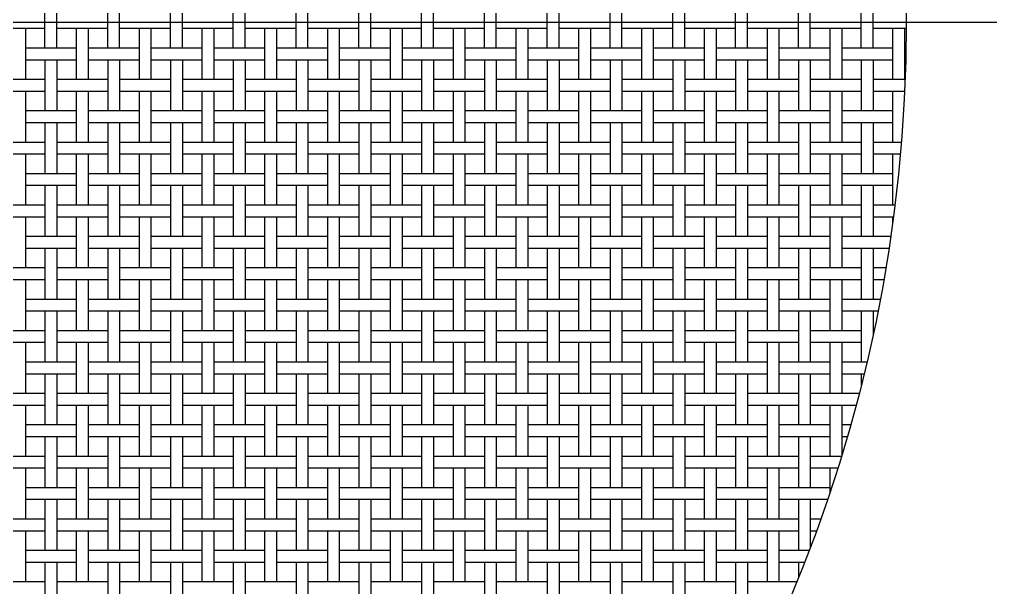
# Model space of a CAD drawing. Extents: x 0.5 to 85.8, y 0 to 73.
# Drawn here: x 39.96 to 49.78, y 40.31 to 46.06 of the extents above; entities that cross this region are included whole.
import ezdxf

# ---------------------------------------------------------------- set-up
doc = ezdxf.new("R2010")
doc.units = 0
doc.linetypes.add('CENTER', pattern=[50.8, 31.75, -6.35, 6.35, -6.35])
doc.layers.get('0').update_dxf_attribs({"linetype": 'CONTINUOUS'})
doc.layers.add('CENTER', color=1, linetype='CENTER')

msp = doc.modelspace()

# ---------------------------------------------------------------- linework, layer by layer
at = {"color": 7, "linetype": 'CONTINUOUS'}
for p, q in [((40.2147, 45.7678), (40.2147, 46.2828)), ((40.3347, 45.7678), (40.3347, 46.2828)), ((40.8497, 45.7678), (40.8497, 46.2828)), ((40.9697, 45.7678), (40.9697, 46.2828)), ((41.4847, 45.7678), (41.4847, 46.2828)), ((41.6047, 45.7678), (41.6047, 46.2828)), ((42.1197, 45.7678), (42.1197, 46.2828)), ((42.2397, 45.7678), (42.2397, 46.2828)), ((42.7547, 45.7678), (42.7547, 46.2828)), ((42.8747, 45.7678), (42.8747, 46.2828)), ((43.3897, 45.7678), (43.3897, 46.2828)), ((43.5097, 45.7678), (43.5097, 46.2828)), ((44.0247, 45.7678), (44.0247, 46.2828)), ((44.1447, 45.7678), (44.1447, 46.2828)), ((44.6597, 45.7678), (44.6597, 46.2828)), ((44.7797, 45.7678), (44.7797, 46.2828)), ((45.2947, 45.7678), (45.2947, 46.2828)), ((45.4147, 45.7678), (45.4147, 46.2828)), ((45.9297, 45.7678), (45.9297, 46.2828)), ((46.0497, 45.7678), (46.0497, 46.2828)), ((46.5647, 45.7678), (46.5647, 46.2828)), ((46.6847, 45.7678), (46.6847, 46.2828)), ((47.1997, 45.7678), (47.1997, 46.2828)), ((47.3197, 45.7678), (47.3197, 46.2828)), ((47.8347, 45.7678), (47.8347, 46.2828)), ((47.9547, 45.7678), (47.9547, 46.2828)), ((48.4697, 45.7678), (48.4697, 46.2828)), ((48.5897, 45.7678), (48.5897, 46.2828)), ((39.6997, 45.9653), (40.2147, 45.9653)), ((40.0172, 45.9653), (40.0172, 45.4503)), ((40.3347, 45.9653), (40.8497, 45.9653)), ((40.5322, 45.9653), (40.5322, 45.4503)), ((40.6522, 45.9653), (40.6522, 45.4503)), ((40.9697, 45.9653), (41.4847, 45.9653)), ((41.1672, 45.9653), (41.1672, 45.4503)), ((41.2872, 45.9653), (41.2872, 45.4503)), ((41.6047, 45.9653), (42.1197, 45.9653)), ((41.8022, 45.9653), (41.8022, 45.4503)), ((41.9222, 45.9653), (41.9222, 45.4503)), ((42.2397, 45.9653), (42.7547, 45.9653)), ((42.4372, 45.9653), (42.4372, 45.4503)), ((42.5572, 45.9653), (42.5572, 45.4503)), ((42.8747, 45.9653), (43.3897, 45.9653)), ((43.0722, 45.9653), (43.0722, 45.4503)), ((43.1922, 45.9653), (43.1922, 45.4503)), ((43.5097, 45.9653), (44.0247, 45.9653)), ((43.7072, 45.9653), (43.7072, 45.4503)), ((43.8272, 45.9653), (43.8272, 45.4503)), ((44.1447, 45.9653), (44.6597, 45.9653)), ((44.3422, 45.9653), (44.3422, 45.4503)), ((44.4622, 45.9653), (44.4622, 45.4503)), ((44.7797, 45.9653), (45.2947, 45.9653)), ((44.9772, 45.9653), (44.9772, 45.4503)), ((45.0972, 45.9653), (45.0972, 45.4503)), ((45.4147, 45.9653), (45.9297, 45.9653)), ((45.6122, 45.9653), (45.6122, 45.4503)), ((45.7322, 45.9653), (45.7322, 45.4503)), ((46.0497, 45.9653), (46.5647, 45.9653)), ((46.2472, 45.9653), (46.2472, 45.4503)), ((46.3672, 45.9653), (46.3672, 45.4503)), ((46.6847, 45.9653), (47.1997, 45.9653)), ((46.8822, 45.9653), (46.8822, 45.4503)), ((47.0022, 45.9653), (47.0022, 45.4503)), ((47.3197, 45.9653), (47.8347, 45.9653)), ((47.5172, 45.9653), (47.5172, 45.4503)), ((47.6372, 45.9653), (47.6372, 45.4503)), ((47.9547, 45.9653), (48.4697, 45.9653)), ((48.1522, 45.9653), (48.1522, 45.4503)), ((48.2722, 45.9653), (48.2722, 45.4503)), ((48.5897, 45.9653), (48.9246, 45.9653)), ((48.7872, 45.9653), (48.7872, 45.4503)), ((48.9072, 45.9653), (48.9072, 45.4503)), ((40.0172, 45.7678), (40.5322, 45.7678)), ((40.6522, 45.7678), (41.1672, 45.7678)), ((41.2872, 45.7678), (41.8022, 45.7678)), ((41.9222, 45.7678), (42.4372, 45.7678)), ((42.5572, 45.7678), (43.0722, 45.7678)), ((43.1922, 45.7678), (43.7072, 45.7678)), ((43.8272, 45.7678), (44.3422, 45.7678)), ((44.4622, 45.7678), (44.9772, 45.7678)), ((45.0972, 45.7678), (45.6122, 45.7678)), ((45.7322, 45.7678), (46.2472, 45.7678)), ((46.3672, 45.7678), (46.8822, 45.7678)), ((47.0022, 45.7678), (47.5172, 45.7678)), ((47.6372, 45.7678), (48.1522, 45.7678)), ((48.2722, 45.7678), (48.7872, 45.7678)), ((48.9072, 45.7678), (48.9225, 45.7678)), ((40.0172, 45.6478), (40.5322, 45.6478)), ((40.2147, 45.6478), (40.2147, 45.1328)), ((40.3347, 45.6478), (40.3347, 45.1328)), ((40.6522, 45.6478), (41.1672, 45.6478)), ((40.8497, 45.6478), (40.8497, 45.1328)), ((40.9697, 45.6478), (40.9697, 45.1328)), ((41.2872, 45.6478), (41.8022, 45.6478)), ((41.4847, 45.6478), (41.4847, 45.1328)), ((41.6047, 45.6478), (41.6047, 45.1328)), ((41.9222, 45.6478), (42.4372, 45.6478)), ((42.1197, 45.6478), (42.1197, 45.1328)), ((42.2397, 45.6478), (42.2397, 45.1328)), ((42.5572, 45.6478), (43.0722, 45.6478)), ((42.7547, 45.6478), (42.7547, 45.1328)), ((42.8747, 45.6478), (42.8747, 45.1328)), ((43.1922, 45.6478), (43.7072, 45.6478)), ((43.3897, 45.6478), (43.3897, 45.1328)), ((43.5097, 45.6478), (43.5097, 45.1328)), ((43.8272, 45.6478), (44.3422, 45.6478)), ((44.0247, 45.6478), (44.0247, 45.1328)), ((44.1447, 45.6478), (44.1447, 45.1328)), ((44.4622, 45.6478), (44.9772, 45.6478)), ((44.6597, 45.6478), (44.6597, 45.1328)), ((44.7797, 45.6478), (44.7797, 45.1328)), ((45.0972, 45.6478), (45.6122, 45.6478)), ((45.2947, 45.6478), (45.2947, 45.1328)), ((45.4147, 45.6478), (45.4147, 45.1328)), ((45.7322, 45.6478), (46.2472, 45.6478)), ((45.9297, 45.6478), (45.9297, 45.1328)), ((46.0497, 45.6478), (46.0497, 45.1328)), ((46.3672, 45.6478), (46.8822, 45.6478)), ((46.5647, 45.6478), (46.5647, 45.1328)), ((46.6847, 45.6478), (46.6847, 45.1328)), ((47.0022, 45.6478), (47.5172, 45.6478)), ((47.1997, 45.6478), (47.1997, 45.1328)), ((47.3197, 45.6478), (47.3197, 45.1328)), ((47.6372, 45.6478), (48.1522, 45.6478)), ((47.8347, 45.6478), (47.8347, 45.1328)), ((47.9547, 45.6478), (47.9547, 45.1328)), ((48.2722, 45.6478), (48.7872, 45.6478)), ((48.4697, 45.6478), (48.4697, 45.1328)), ((48.5897, 45.6478), (48.5897, 45.1328)), ((48.9072, 45.6478), (48.92, 45.6478)), ((39.6997, 45.4503), (40.2147, 45.4503)), ((40.3347, 45.4503), (40.8497, 45.4503)), ((40.9697, 45.4503), (41.4847, 45.4503)), ((41.6047, 45.4503), (42.1197, 45.4503)), ((42.2397, 45.4503), (42.7547, 45.4503)), ((42.8747, 45.4503), (43.3897, 45.4503)), ((43.5097, 45.4503), (44.0247, 45.4503)), ((44.1447, 45.4503), (44.6597, 45.4503)), ((44.7797, 45.4503), (45.2947, 45.4503)), ((45.4147, 45.4503), (45.9297, 45.4503)), ((46.0497, 45.4503), (46.5647, 45.4503)), ((46.6847, 45.4503), (47.1997, 45.4503)), ((47.3197, 45.4503), (47.8347, 45.4503)), ((47.9547, 45.4503), (48.4697, 45.4503)), ((48.5897, 45.4503), (48.9137, 45.4503)), ((39.6997, 45.3303), (40.2147, 45.3303)), ((40.0172, 45.3303), (40.0172, 44.8153)), ((40.3347, 45.3303), (40.8497, 45.3303)), ((40.5322, 45.3303), (40.5322, 44.8153)), ((40.6522, 45.3303), (40.6522, 44.8153)), ((40.9697, 45.3303), (41.4847, 45.3303)), ((41.1672, 45.3303), (41.1672, 44.8153)), ((41.2872, 45.3303), (41.2872, 44.8153)), ((41.6047, 45.3303), (42.1197, 45.3303)), ((41.8022, 45.3303), (41.8022, 44.8153)), ((41.9222, 45.3303), (41.9222, 44.8153)), ((42.2397, 45.3303), (42.7547, 45.3303)), ((42.4372, 45.3303), (42.4372, 44.8153)), ((42.5572, 45.3303), (42.5572, 44.8153)), ((42.8747, 45.3303), (43.3897, 45.3303)), ((43.0722, 45.3303), (43.0722, 44.8153)), ((43.1922, 45.3303), (43.1922, 44.8153)), ((43.5097, 45.3303), (44.0247, 45.3303)), ((43.7072, 45.3303), (43.7072, 44.8153)), ((43.8272, 45.3303), (43.8272, 44.8153)), ((44.1447, 45.3303), (44.6597, 45.3303)), ((44.3422, 45.3303), (44.3422, 44.8153)), ((44.4622, 45.3303), (44.4622, 44.8153)), ((44.7797, 45.3303), (45.2947, 45.3303)), ((44.9772, 45.3303), (44.9772, 44.8153)), ((45.0972, 45.3303), (45.0972, 44.8153)), ((45.4147, 45.3303), (45.9297, 45.3303)), ((45.6122, 45.3303), (45.6122, 44.8153)), ((45.7322, 45.3303), (45.7322, 44.8153)), ((46.0497, 45.3303), (46.5647, 45.3303)), ((46.2472, 45.3303), (46.2472, 44.8153)), ((46.3672, 45.3303), (46.3672, 44.8153)), ((46.6847, 45.3303), (47.1997, 45.3303)), ((46.8822, 45.3303), (46.8822, 44.8153)), ((47.0022, 45.3303), (47.0022, 44.8153)), ((47.3197, 45.3303), (47.8347, 45.3303)), ((47.5172, 45.3303), (47.5172, 44.8153)), ((47.6372, 45.3303), (47.6372, 44.8153)), ((47.9547, 45.3303), (48.4697, 45.3303)), ((48.1522, 45.3303), (48.1522, 44.8153)), ((48.2722, 45.3303), (48.2722, 44.8153)), ((48.5897, 45.3303), (48.9086, 45.3303)), ((48.7872, 45.3303), (48.7872, 44.8153)), ((48.9072, 45.3303), (48.9072, 45.301)), ((40.0172, 45.1328), (40.5322, 45.1328)), ((40.6522, 45.1328), (41.1672, 45.1328)), ((41.2872, 45.1328), (41.8022, 45.1328)), ((41.9222, 45.1328), (42.4372, 45.1328)), ((42.5572, 45.1328), (43.0722, 45.1328)), ((43.1922, 45.1328), (43.7072, 45.1328)), ((43.8272, 45.1328), (44.3422, 45.1328)), ((44.4622, 45.1328), (44.9772, 45.1328)), ((45.0972, 45.1328), (45.6122, 45.1328)), ((45.7322, 45.1328), (46.2472, 45.1328)), ((46.3672, 45.1328), (46.8822, 45.1328)), ((47.0022, 45.1328), (47.5172, 45.1328)), ((47.6372, 45.1328), (48.1522, 45.1328)), ((48.2722, 45.1328), (48.7872, 45.1328)), ((40.0172, 45.0128), (40.5322, 45.0128)), ((40.2147, 45.0128), (40.2147, 44.4978)), ((40.3347, 45.0128), (40.3347, 44.4978)), ((40.6522, 45.0128), (41.1672, 45.0128)), ((40.8497, 45.0128), (40.8497, 44.4978)), ((40.9697, 45.0128), (40.9697, 44.4978)), ((41.2872, 45.0128), (41.8022, 45.0128)), ((41.4847, 45.0128), (41.4847, 44.4978)), ((41.6047, 45.0128), (41.6047, 44.4978)), ((41.9222, 45.0128), (42.4372, 45.0128)), ((42.1197, 45.0128), (42.1197, 44.4978)), ((42.2397, 45.0128), (42.2397, 44.4978)), ((42.5572, 45.0128), (43.0722, 45.0128)), ((42.7547, 45.0128), (42.7547, 44.4978)), ((42.8747, 45.0128), (42.8747, 44.4978)), ((43.1922, 45.0128), (43.7072, 45.0128)), ((43.3897, 45.0128), (43.3897, 44.4978)), ((43.5097, 45.0128), (43.5097, 44.4978)), ((43.8272, 45.0128), (44.3422, 45.0128)), ((44.0247, 45.0128), (44.0247, 44.4978)), ((44.1447, 45.0128), (44.1447, 44.4978)), ((44.4622, 45.0128), (44.9772, 45.0128)), ((44.6597, 45.0128), (44.6597, 44.4978)), ((44.7797, 45.0128), (44.7797, 44.4978)), ((45.0972, 45.0128), (45.6122, 45.0128)), ((45.2947, 45.0128), (45.2947, 44.4978)), ((45.4147, 45.0128), (45.4147, 44.4978)), ((45.7322, 45.0128), (46.2472, 45.0128)), ((45.9297, 45.0128), (45.9297, 44.4978)), ((46.0497, 45.0128), (46.0497, 44.4978)), ((46.3672, 45.0128), (46.8822, 45.0128)), ((46.5647, 45.0128), (46.5647, 44.4978)), ((46.6847, 45.0128), (46.6847, 44.4978)), ((47.0022, 45.0128), (47.5172, 45.0128)), ((47.1997, 45.0128), (47.1997, 44.4978)), ((47.3197, 45.0128), (47.3197, 44.4978)), ((47.6372, 45.0128), (48.1522, 45.0128)), ((47.8347, 45.0128), (47.8347, 44.4978)), ((47.9547, 45.0128), (47.9547, 44.4978)), ((48.2722, 45.0128), (48.7872, 45.0128)), ((48.4697, 45.0128), (48.4697, 44.4978)), ((48.5897, 45.0128), (48.5897, 44.4978)), ((39.6997, 44.8153), (40.2147, 44.8153)), ((40.3347, 44.8153), (40.8497, 44.8153)), ((40.9697, 44.8153), (41.4847, 44.8153)), ((41.6047, 44.8153), (42.1197, 44.8153)), ((42.2397, 44.8153), (42.7547, 44.8153)), ((42.8747, 44.8153), (43.3897, 44.8153)), ((43.5097, 44.8153), (44.0247, 44.8153)), ((44.1447, 44.8153), (44.6597, 44.8153)), ((44.7797, 44.8153), (45.2947, 44.8153)), ((45.4147, 44.8153), (45.9297, 44.8153)), ((46.0497, 44.8153), (46.5647, 44.8153)), ((46.6847, 44.8153), (47.1997, 44.8153)), ((47.3197, 44.8153), (47.8347, 44.8153)), ((47.9547, 44.8153), (48.4697, 44.8153)), ((48.5897, 44.8153), (48.8758, 44.8153)), ((39.6997, 44.6953), (40.2147, 44.6953)), ((40.0172, 44.6953), (40.0172, 44.1803)), ((40.3347, 44.6953), (40.8497, 44.6953)), ((40.5322, 44.6953), (40.5322, 44.1803)), ((40.6522, 44.6953), (40.6522, 44.1803)), ((40.9697, 44.6953), (41.4847, 44.6953)), ((41.1672, 44.6953), (41.1672, 44.1803)), ((41.2872, 44.6953), (41.2872, 44.1803)), ((41.6047, 44.6953), (42.1197, 44.6953)), ((41.8022, 44.6953), (41.8022, 44.1803)), ((41.9222, 44.6953), (41.9222, 44.1803)), ((42.2397, 44.6953), (42.7547, 44.6953)), ((42.4372, 44.6953), (42.4372, 44.1803)), ((42.5572, 44.6953), (42.5572, 44.1803)), ((42.8747, 44.6953), (43.3897, 44.6953)), ((43.0722, 44.6953), (43.0722, 44.1803)), ((43.1922, 44.6953), (43.1922, 44.1803)), ((43.5097, 44.6953), (44.0247, 44.6953)), ((43.7072, 44.6953), (43.7072, 44.1803)), ((43.8272, 44.6953), (43.8272, 44.1803)), ((44.1447, 44.6953), (44.6597, 44.6953)), ((44.3422, 44.6953), (44.3422, 44.1803)), ((44.4622, 44.6953), (44.4622, 44.1803)), ((44.7797, 44.6953), (45.2947, 44.6953)), ((44.9772, 44.6953), (44.9772, 44.1803)), ((45.0972, 44.6953), (45.0972, 44.1803)), ((45.4147, 44.6953), (45.9297, 44.6953)), ((45.6122, 44.6953), (45.6122, 44.1803)), ((45.7322, 44.6953), (45.7322, 44.1803)), ((46.0497, 44.6953), (46.5647, 44.6953)), ((46.2472, 44.6953), (46.2472, 44.1803)), ((46.3672, 44.6953), (46.3672, 44.1803)), ((46.6847, 44.6953), (47.1997, 44.6953)), ((46.8822, 44.6953), (46.8822, 44.1803)), ((47.0022, 44.6953), (47.0022, 44.1803)), ((47.3197, 44.6953), (47.8347, 44.6953)), ((47.5172, 44.6953), (47.5172, 44.1803)), ((47.6372, 44.6953), (47.6372, 44.1803)), ((47.9547, 44.6953), (48.4697, 44.6953)), ((48.1522, 44.6953), (48.1522, 44.1803)), ((48.2722, 44.6953), (48.2722, 44.1803)), ((48.5897, 44.6953), (48.8656, 44.6953)), ((48.7872, 44.6953), (48.7872, 44.1803)), ((40.0172, 44.4978), (40.5322, 44.4978)), ((40.6522, 44.4978), (41.1672, 44.4978)), ((41.2872, 44.4978), (41.8022, 44.4978)), ((41.9222, 44.4978), (42.4372, 44.4978)), ((42.5572, 44.4978), (43.0722, 44.4978)), ((43.1922, 44.4978), (43.7072, 44.4978)), ((43.8272, 44.4978), (44.3422, 44.4978)), ((44.4622, 44.4978), (44.9772, 44.4978)), ((45.0972, 44.4978), (45.6122, 44.4978)), ((45.7322, 44.4978), (46.2472, 44.4978)), ((46.3672, 44.4978), (46.8822, 44.4978)), ((47.0022, 44.4978), (47.5172, 44.4978)), ((47.6372, 44.4978), (48.1522, 44.4978)), ((48.2722, 44.4978), (48.7872, 44.4978)), ((40.0172, 44.3778), (40.5322, 44.3778)), ((40.2147, 44.3778), (40.2147, 43.8628)), ((40.3347, 44.3778), (40.3347, 43.8628)), ((40.6522, 44.3778), (41.1672, 44.3778)), ((40.8497, 44.3778), (40.8497, 43.8628)), ((40.9697, 44.3778), (40.9697, 43.8628)), ((41.2872, 44.3778), (41.8022, 44.3778)), ((41.4847, 44.3778), (41.4847, 43.8628)), ((41.6047, 44.3778), (41.6047, 43.8628)), ((41.9222, 44.3778), (42.4372, 44.3778)), ((42.1197, 44.3778), (42.1197, 43.8628)), ((42.2397, 44.3778), (42.2397, 43.8628)), ((42.5572, 44.3778), (43.0722, 44.3778)), ((42.7547, 44.3778), (42.7547, 43.8628)), ((42.8747, 44.3778), (42.8747, 43.8628)), ((43.1922, 44.3778), (43.7072, 44.3778)), ((43.3897, 44.3778), (43.3897, 43.8628)), ((43.5097, 44.3778), (43.5097, 43.8628)), ((43.8272, 44.3778), (44.3422, 44.3778)), ((44.0247, 44.3778), (44.0247, 43.8628)), ((44.1447, 44.3778), (44.1447, 43.8628)), ((44.4622, 44.3778), (44.9772, 44.3778)), ((44.6597, 44.3778), (44.6597, 43.8628)), ((44.7797, 44.3778), (44.7797, 43.8628)), ((45.0972, 44.3778), (45.6122, 44.3778)), ((45.2947, 44.3778), (45.2947, 43.8628)), ((45.4147, 44.3778), (45.4147, 43.8628)), ((45.7322, 44.3778), (46.2472, 44.3778)), ((45.9297, 44.3778), (45.9297, 43.8628)), ((46.0497, 44.3778), (46.0497, 43.8628)), ((46.3672, 44.3778), (46.8822, 44.3778)), ((46.5647, 44.3778), (46.5647, 43.8628)), ((46.6847, 44.3778), (46.6847, 43.8628)), ((47.0022, 44.3778), (47.5172, 44.3778)), ((47.1997, 44.3778), (47.1997, 43.8628)), ((47.3197, 44.3778), (47.3197, 43.8628)), ((47.6372, 44.3778), (48.1522, 44.3778)), ((47.8347, 44.3778), (47.8347, 43.8628)), ((47.9547, 44.3778), (47.9547, 43.8628)), ((48.2722, 44.3778), (48.7872, 44.3778)), ((48.4697, 44.3778), (48.4697, 43.8628)), ((48.5897, 44.3778), (48.5897, 43.8628)), ((39.6997, 44.1803), (40.2147, 44.1803)), ((40.3347, 44.1803), (40.8497, 44.1803)), ((40.9697, 44.1803), (41.4847, 44.1803)), ((41.6047, 44.1803), (42.1197, 44.1803)), ((42.2397, 44.1803), (42.7547, 44.1803)), ((42.8747, 44.1803), (43.3897, 44.1803)), ((43.5097, 44.1803), (44.0247, 44.1803)), ((44.1447, 44.1803), (44.6597, 44.1803)), ((44.7797, 44.1803), (45.2947, 44.1803)), ((45.4147, 44.1803), (45.9297, 44.1803)), ((46.0497, 44.1803), (46.5647, 44.1803)), ((46.6847, 44.1803), (47.1997, 44.1803)), ((47.3197, 44.1803), (47.8347, 44.1803)), ((47.9547, 44.1803), (48.4697, 44.1803)), ((48.5897, 44.1803), (48.8108, 44.1803)), ((39.6997, 44.0603), (40.2147, 44.0603)), ((40.0172, 44.0603), (40.0172, 43.5453)), ((40.3347, 44.0603), (40.8497, 44.0603)), ((40.5322, 44.0603), (40.5322, 43.5453)), ((40.6522, 44.0603), (40.6522, 43.5453)), ((40.9697, 44.0603), (41.4847, 44.0603)), ((41.1672, 44.0603), (41.1672, 43.5453)), ((41.2872, 44.0603), (41.2872, 43.5453)), ((41.6047, 44.0603), (42.1197, 44.0603)), ((41.8022, 44.0603), (41.8022, 43.5453)), ((41.9222, 44.0603), (41.9222, 43.5453)), ((42.2397, 44.0603), (42.7547, 44.0603)), ((42.4372, 44.0603), (42.4372, 43.5453)), ((42.5572, 44.0603), (42.5572, 43.5453)), ((42.8747, 44.0603), (43.3897, 44.0603)), ((43.0722, 44.0603), (43.0722, 43.5453)), ((43.1922, 44.0603), (43.1922, 43.5453)), ((43.5097, 44.0603), (44.0247, 44.0603)), ((43.7072, 44.0603), (43.7072, 43.5453)), ((43.8272, 44.0603), (43.8272, 43.5453)), ((44.1447, 44.0603), (44.6597, 44.0603)), ((44.3422, 44.0603), (44.3422, 43.5453)), ((44.4622, 44.0603), (44.4622, 43.5453)), ((44.7797, 44.0603), (45.2947, 44.0603)), ((44.9772, 44.0603), (44.9772, 43.5453)), ((45.0972, 44.0603), (45.0972, 43.5453)), ((45.4147, 44.0603), (45.9297, 44.0603)), ((45.6122, 44.0603), (45.6122, 43.5453)), ((45.7322, 44.0603), (45.7322, 43.5453)), ((46.0497, 44.0603), (46.5647, 44.0603)), ((46.2472, 44.0603), (46.2472, 43.5453)), ((46.3672, 44.0603), (46.3672, 43.5453)), ((46.6847, 44.0603), (47.1997, 44.0603)), ((46.8822, 44.0603), (46.8822, 43.5453)), ((47.0022, 44.0603), (47.0022, 43.5453)), ((47.3197, 44.0603), (47.8347, 44.0603)), ((47.5172, 44.0603), (47.5172, 43.5453)), ((47.6372, 44.0603), (47.6372, 43.5453)), ((47.9547, 44.0603), (48.4697, 44.0603)), ((48.1522, 44.0603), (48.1522, 43.5453)), ((48.2722, 44.0603), (48.2722, 43.5453)), ((48.5897, 44.0603), (48.7955, 44.0603)), ((48.7872, 44.0603), (48.7872, 43.999)), ((40.0172, 43.8628), (40.5322, 43.8628)), ((40.6522, 43.8628), (41.1672, 43.8628)), ((41.2872, 43.8628), (41.8022, 43.8628)), ((41.9222, 43.8628), (42.4372, 43.8628)), ((42.5572, 43.8628), (43.0722, 43.8628)), ((43.1922, 43.8628), (43.7072, 43.8628)), ((43.8272, 43.8628), (44.3422, 43.8628)), ((44.4622, 43.8628), (44.9772, 43.8628)), ((45.0972, 43.8628), (45.6122, 43.8628)), ((45.7322, 43.8628), (46.2472, 43.8628)), ((46.3672, 43.8628), (46.8822, 43.8628)), ((47.0022, 43.8628), (47.5172, 43.8628)), ((47.6372, 43.8628), (48.1522, 43.8628)), ((48.2722, 43.8628), (48.768, 43.8628)), ((40.0172, 43.7428), (40.5322, 43.7428)), ((40.2147, 43.7428), (40.2147, 43.2278)), ((40.3347, 43.7428), (40.3347, 43.2278)), ((40.6522, 43.7428), (41.1672, 43.7428)), ((40.8497, 43.7428), (40.8497, 43.2278)), ((40.9697, 43.7428), (40.9697, 43.2278)), ((41.2872, 43.7428), (41.8022, 43.7428)), ((41.4847, 43.7428), (41.4847, 43.2278)), ((41.6047, 43.7428), (41.6047, 43.2278)), ((41.9222, 43.7428), (42.4372, 43.7428)), ((42.1197, 43.7428), (42.1197, 43.2278)), ((42.2397, 43.7428), (42.2397, 43.2278)), ((42.5572, 43.7428), (43.0722, 43.7428)), ((42.7547, 43.7428), (42.7547, 43.2278)), ((42.8747, 43.7428), (42.8747, 43.2278)), ((43.1922, 43.7428), (43.7072, 43.7428)), ((43.3897, 43.7428), (43.3897, 43.2278)), ((43.5097, 43.7428), (43.5097, 43.2278)), ((43.8272, 43.7428), (44.3422, 43.7428)), ((44.0247, 43.7428), (44.0247, 43.2278)), ((44.1447, 43.7428), (44.1447, 43.2278)), ((44.4622, 43.7428), (44.9772, 43.7428)), ((44.6597, 43.7428), (44.6597, 43.2278)), ((44.7797, 43.7428), (44.7797, 43.2278)), ((45.0972, 43.7428), (45.6122, 43.7428)), ((45.2947, 43.7428), (45.2947, 43.2278)), ((45.4147, 43.7428), (45.4147, 43.2278)), ((45.7322, 43.7428), (46.2472, 43.7428)), ((45.9297, 43.7428), (45.9297, 43.2278)), ((46.0497, 43.7428), (46.0497, 43.2278)), ((46.3672, 43.7428), (46.8822, 43.7428)), ((46.5647, 43.7428), (46.5647, 43.2278)), ((46.6847, 43.7428), (46.6847, 43.2278)), ((47.0022, 43.7428), (47.5172, 43.7428)), ((47.1997, 43.7428), (47.1997, 43.2278)), ((47.3197, 43.7428), (47.3197, 43.2278)), ((47.6372, 43.7428), (48.1522, 43.7428)), ((47.8347, 43.7428), (47.8347, 43.2278)), ((47.9547, 43.7428), (47.9547, 43.2278)), ((48.2722, 43.7428), (48.75, 43.7428)), ((48.4697, 43.7428), (48.4697, 43.2278)), ((48.5897, 43.7428), (48.5897, 43.2278)), ((39.6997, 43.5453), (40.2147, 43.5453)), ((40.3347, 43.5453), (40.8497, 43.5453)), ((40.9697, 43.5453), (41.4847, 43.5453)), ((41.6047, 43.5453), (42.1197, 43.5453)), ((42.2397, 43.5453), (42.7547, 43.5453)), ((42.8747, 43.5453), (43.3897, 43.5453)), ((43.5097, 43.5453), (44.0247, 43.5453)), ((44.1447, 43.5453), (44.6597, 43.5453)), ((44.7797, 43.5453), (45.2947, 43.5453)), ((45.4147, 43.5453), (45.9297, 43.5453)), ((46.0497, 43.5453), (46.5647, 43.5453)), ((46.6847, 43.5453), (47.1997, 43.5453)), ((47.3197, 43.5453), (47.8347, 43.5453)), ((47.9547, 43.5453), (48.4697, 43.5453)), ((48.5897, 43.5453), (48.7183, 43.5453)), ((39.6997, 43.4253), (40.2147, 43.4253)), ((40.0172, 43.4253), (40.0172, 42.9103)), ((40.3347, 43.4253), (40.8497, 43.4253)), ((40.5322, 43.4253), (40.5322, 42.9103)), ((40.6522, 43.4253), (40.6522, 42.9103)), ((40.9697, 43.4253), (41.4847, 43.4253)), ((41.1672, 43.4253), (41.1672, 42.9103)), ((41.2872, 43.4253), (41.2872, 42.9103)), ((41.6047, 43.4253), (42.1197, 43.4253)), ((41.8022, 43.4253), (41.8022, 42.9103)), ((41.9222, 43.4253), (41.9222, 42.9103)), ((42.2397, 43.4253), (42.7547, 43.4253)), ((42.4372, 43.4253), (42.4372, 42.9103)), ((42.5572, 43.4253), (42.5572, 42.9103)), ((42.8747, 43.4253), (43.3897, 43.4253)), ((43.0722, 43.4253), (43.0722, 42.9103)), ((43.1922, 43.4253), (43.1922, 42.9103)), ((43.5097, 43.4253), (44.0247, 43.4253)), ((43.7072, 43.4253), (43.7072, 42.9103)), ((43.8272, 43.4253), (43.8272, 42.9103)), ((44.1447, 43.4253), (44.6597, 43.4253)), ((44.3422, 43.4253), (44.3422, 42.9103)), ((44.4622, 43.4253), (44.4622, 42.9103)), ((44.7797, 43.4253), (45.2947, 43.4253)), ((44.9772, 43.4253), (44.9772, 42.9103)), ((45.0972, 43.4253), (45.0972, 42.9103)), ((45.4147, 43.4253), (45.9297, 43.4253)), ((45.6122, 43.4253), (45.6122, 42.9103)), ((45.7322, 43.4253), (45.7322, 42.9103)), ((46.0497, 43.4253), (46.5647, 43.4253)), ((46.2472, 43.4253), (46.2472, 42.9103)), ((46.3672, 43.4253), (46.3672, 42.9103)), ((46.6847, 43.4253), (47.1997, 43.4253)), ((46.8822, 43.4253), (46.8822, 42.9103)), ((47.0022, 43.4253), (47.0022, 42.9103)), ((47.3197, 43.4253), (47.8347, 43.4253)), ((47.5172, 43.4253), (47.5172, 42.9103)), ((47.6372, 43.4253), (47.6372, 42.9103)), ((47.9547, 43.4253), (48.4697, 43.4253)), ((48.1522, 43.4253), (48.1522, 42.9103)), ((48.2722, 43.4253), (48.2722, 42.9103)), ((48.5897, 43.4253), (48.6977, 43.4253)), ((40.0172, 43.2278), (40.5322, 43.2278)), ((40.6522, 43.2278), (41.1672, 43.2278)), ((41.2872, 43.2278), (41.8022, 43.2278)), ((41.9222, 43.2278), (42.4372, 43.2278)), ((42.5572, 43.2278), (43.0722, 43.2278)), ((43.1922, 43.2278), (43.7072, 43.2278)), ((43.8272, 43.2278), (44.3422, 43.2278)), ((44.4622, 43.2278), (44.9772, 43.2278)), ((45.0972, 43.2278), (45.6122, 43.2278)), ((45.7322, 43.2278), (46.2472, 43.2278)), ((46.3672, 43.2278), (46.8822, 43.2278)), ((47.0022, 43.2278), (47.5172, 43.2278)), ((47.6372, 43.2278), (48.1522, 43.2278)), ((48.2722, 43.2278), (48.6615, 43.2278)), ((40.0172, 43.1078), (40.5322, 43.1078)), ((40.2147, 43.1078), (40.2147, 42.5928)), ((40.3347, 43.1078), (40.3347, 42.5928)), ((40.6522, 43.1078), (41.1672, 43.1078)), ((40.8497, 43.1078), (40.8497, 42.5928)), ((40.9697, 43.1078), (40.9697, 42.5928)), ((41.2872, 43.1078), (41.8022, 43.1078)), ((41.4847, 43.1078), (41.4847, 42.5928)), ((41.6047, 43.1078), (41.6047, 42.5928)), ((41.9222, 43.1078), (42.4372, 43.1078)), ((42.1197, 43.1078), (42.1197, 42.5928)), ((42.2397, 43.1078), (42.2397, 42.5928)), ((42.5572, 43.1078), (43.0722, 43.1078)), ((42.7547, 43.1078), (42.7547, 42.5928)), ((42.8747, 43.1078), (42.8747, 42.5928)), ((43.1922, 43.1078), (43.7072, 43.1078)), ((43.3897, 43.1078), (43.3897, 42.5928)), ((43.5097, 43.1078), (43.5097, 42.5928)), ((43.8272, 43.1078), (44.3422, 43.1078)), ((44.0247, 43.1078), (44.0247, 42.5928)), ((44.1447, 43.1078), (44.1447, 42.5928)), ((44.4622, 43.1078), (44.9772, 43.1078)), ((44.6597, 43.1078), (44.6597, 42.5928)), ((44.7797, 43.1078), (44.7797, 42.5928)), ((45.0972, 43.1078), (45.6122, 43.1078)), ((45.2947, 43.1078), (45.2947, 42.5928)), ((45.4147, 43.1078), (45.4147, 42.5928)), ((45.7322, 43.1078), (46.2472, 43.1078)), ((45.9297, 43.1078), (45.9297, 42.5928)), ((46.0497, 43.1078), (46.0497, 42.5928)), ((46.3672, 43.1078), (46.8822, 43.1078)), ((46.5647, 43.1078), (46.5647, 42.5928)), ((46.6847, 43.1078), (46.6847, 42.5928)), ((47.0022, 43.1078), (47.5172, 43.1078)), ((47.1997, 43.1078), (47.1997, 42.5928)), ((47.3197, 43.1078), (47.3197, 42.5928)), ((47.6372, 43.1078), (48.1522, 43.1078)), ((47.8347, 43.1078), (47.8347, 42.5928)), ((47.9547, 43.1078), (47.9547, 42.5928)), ((48.2722, 43.1078), (48.6383, 43.1078)), ((48.4697, 43.1078), (48.4697, 42.5928)), ((48.5897, 43.1078), (48.5897, 42.8729)), ((39.6997, 42.9103), (40.2147, 42.9103)), ((40.3347, 42.9103), (40.8497, 42.9103)), ((40.9697, 42.9103), (41.4847, 42.9103)), ((41.6047, 42.9103), (42.1197, 42.9103)), ((42.2397, 42.9103), (42.7547, 42.9103)), ((42.8747, 42.9103), (43.3897, 42.9103)), ((43.5097, 42.9103), (44.0247, 42.9103)), ((44.1447, 42.9103), (44.6597, 42.9103)), ((44.7797, 42.9103), (45.2947, 42.9103)), ((45.4147, 42.9103), (45.9297, 42.9103)), ((46.0497, 42.9103), (46.5647, 42.9103)), ((46.6847, 42.9103), (47.1997, 42.9103)), ((47.3197, 42.9103), (47.8347, 42.9103)), ((47.9547, 42.9103), (48.4697, 42.9103)), ((48.5897, 42.9103), (48.5977, 42.9103)), ((39.6997, 42.7903), (40.2147, 42.7903)), ((40.0172, 42.7903), (40.0172, 42.2753)), ((40.3347, 42.7903), (40.8497, 42.7903)), ((40.5322, 42.7903), (40.5322, 42.2753)), ((40.6522, 42.7903), (40.6522, 42.2753)), ((40.9697, 42.7903), (41.4847, 42.7903)), ((41.1672, 42.7903), (41.1672, 42.2753)), ((41.2872, 42.7903), (41.2872, 42.2753)), ((41.6047, 42.7903), (42.1197, 42.7903)), ((41.8022, 42.7903), (41.8022, 42.2753)), ((41.9222, 42.7903), (41.9222, 42.2753)), ((42.2397, 42.7903), (42.7547, 42.7903)), ((42.4372, 42.7903), (42.4372, 42.2753)), ((42.5572, 42.7903), (42.5572, 42.2753)), ((42.8747, 42.7903), (43.3897, 42.7903)), ((43.0722, 42.7903), (43.0722, 42.2753)), ((43.1922, 42.7903), (43.1922, 42.2753)), ((43.5097, 42.7903), (44.0247, 42.7903)), ((43.7072, 42.7903), (43.7072, 42.2753)), ((43.8272, 42.7903), (43.8272, 42.2753)), ((44.1447, 42.7903), (44.6597, 42.7903)), ((44.3422, 42.7903), (44.3422, 42.2753)), ((44.4622, 42.7903), (44.4622, 42.2753)), ((44.7797, 42.7903), (45.2947, 42.7903)), ((44.9772, 42.7903), (44.9772, 42.2753)), ((45.0972, 42.7903), (45.0972, 42.2753)), ((45.4147, 42.7903), (45.9297, 42.7903)), ((45.6122, 42.7903), (45.6122, 42.2753)), ((45.7322, 42.7903), (45.7322, 42.2753)), ((46.0497, 42.7903), (46.5647, 42.7903)), ((46.2472, 42.7903), (46.2472, 42.2753)), ((46.3672, 42.7903), (46.3672, 42.2753)), ((46.6847, 42.7903), (47.1997, 42.7903)), ((46.8822, 42.7903), (46.8822, 42.2753)), ((47.0022, 42.7903), (47.0022, 42.2753)), ((47.3197, 42.7903), (47.8347, 42.7903)), ((47.5172, 42.7903), (47.5172, 42.2753)), ((47.6372, 42.7903), (47.6372, 42.2753)), ((47.9547, 42.7903), (48.4697, 42.7903)), ((48.1522, 42.7903), (48.1522, 42.2753)), ((48.2722, 42.7903), (48.2722, 42.2753)), ((40.0172, 42.5928), (40.5322, 42.5928)), ((40.6522, 42.5928), (41.1672, 42.5928)), ((41.2872, 42.5928), (41.8022, 42.5928)), ((41.9222, 42.5928), (42.4372, 42.5928)), ((42.5572, 42.5928), (43.0722, 42.5928)), ((43.1922, 42.5928), (43.7072, 42.5928)), ((43.8272, 42.5928), (44.3422, 42.5928)), ((44.4622, 42.5928), (44.9772, 42.5928)), ((45.0972, 42.5928), (45.6122, 42.5928)), ((45.7322, 42.5928), (46.2472, 42.5928)), ((46.3672, 42.5928), (46.8822, 42.5928)), ((47.0022, 42.5928), (47.5172, 42.5928)), ((47.6372, 42.5928), (48.1522, 42.5928)), ((48.2722, 42.5928), (48.5267, 42.5928)), ((40.0172, 42.4728), (40.5322, 42.4728)), ((40.2147, 42.4728), (40.2147, 41.9578)), ((40.3347, 42.4728), (40.3347, 41.9578)), ((40.6522, 42.4728), (41.1672, 42.4728)), ((40.8497, 42.4728), (40.8497, 41.9578)), ((40.9697, 42.4728), (40.9697, 41.9578)), ((41.2872, 42.4728), (41.8022, 42.4728)), ((41.4847, 42.4728), (41.4847, 41.9578)), ((41.6047, 42.4728), (41.6047, 41.9578)), ((41.9222, 42.4728), (42.4372, 42.4728)), ((42.1197, 42.4728), (42.1197, 41.9578)), ((42.2397, 42.4728), (42.2397, 41.9578)), ((42.5572, 42.4728), (43.0722, 42.4728)), ((42.7547, 42.4728), (42.7547, 41.9578)), ((42.8747, 42.4728), (42.8747, 41.9578)), ((43.1922, 42.4728), (43.7072, 42.4728)), ((43.3897, 42.4728), (43.3897, 41.9578)), ((43.5097, 42.4728), (43.5097, 41.9578)), ((43.8272, 42.4728), (44.3422, 42.4728)), ((44.0247, 42.4728), (44.0247, 41.9578)), ((44.1447, 42.4728), (44.1447, 41.9578)), ((44.4622, 42.4728), (44.9772, 42.4728)), ((44.6597, 42.4728), (44.6597, 41.9578)), ((44.7797, 42.4728), (44.7797, 41.9578)), ((45.0972, 42.4728), (45.6122, 42.4728)), ((45.2947, 42.4728), (45.2947, 41.9578)), ((45.4147, 42.4728), (45.4147, 41.9578)), ((45.7322, 42.4728), (46.2472, 42.4728)), ((45.9297, 42.4728), (45.9297, 41.9578)), ((46.0497, 42.4728), (46.0497, 41.9578)), ((46.3672, 42.4728), (46.8822, 42.4728)), ((46.5647, 42.4728), (46.5647, 41.9578)), ((46.6847, 42.4728), (46.6847, 41.9578)), ((47.0022, 42.4728), (47.5172, 42.4728)), ((47.1997, 42.4728), (47.1997, 41.9578)), ((47.3197, 42.4728), (47.3197, 41.9578)), ((47.6372, 42.4728), (48.1522, 42.4728)), ((47.8347, 42.4728), (47.8347, 41.9578)), ((47.9547, 42.4728), (47.9547, 41.9578)), ((48.2722, 42.4728), (48.498, 42.4728)), ((48.4697, 42.4728), (48.4697, 42.3589)), ((39.6997, 42.2753), (40.2147, 42.2753)), ((40.3347, 42.2753), (40.8497, 42.2753)), ((40.9697, 42.2753), (41.4847, 42.2753)), ((41.6047, 42.2753), (42.1197, 42.2753)), ((42.2397, 42.2753), (42.7547, 42.2753)), ((42.8747, 42.2753), (43.3897, 42.2753)), ((43.5097, 42.2753), (44.0247, 42.2753)), ((44.1447, 42.2753), (44.6597, 42.2753)), ((44.7797, 42.2753), (45.2947, 42.2753)), ((45.4147, 42.2753), (45.9297, 42.2753)), ((46.0497, 42.2753), (46.5647, 42.2753)), ((46.6847, 42.2753), (47.1997, 42.2753)), ((47.3197, 42.2753), (47.8347, 42.2753)), ((47.9547, 42.2753), (48.4484, 42.2753)), ((39.6997, 42.1553), (40.2147, 42.1553)), ((40.0172, 42.1553), (40.0172, 41.6403)), ((40.3347, 42.1553), (40.8497, 42.1553)), ((40.5322, 42.1553), (40.5322, 41.6403)), ((40.6522, 42.1553), (40.6522, 41.6403)), ((40.9697, 42.1553), (41.4847, 42.1553)), ((41.1672, 42.1553), (41.1672, 41.6403)), ((41.2872, 42.1553), (41.2872, 41.6403)), ((41.6047, 42.1553), (42.1197, 42.1553)), ((41.8022, 42.1553), (41.8022, 41.6403)), ((41.9222, 42.1553), (41.9222, 41.6403)), ((42.2397, 42.1553), (42.7547, 42.1553)), ((42.4372, 42.1553), (42.4372, 41.6403)), ((42.5572, 42.1553), (42.5572, 41.6403)), ((42.8747, 42.1553), (43.3897, 42.1553)), ((43.0722, 42.1553), (43.0722, 41.6403)), ((43.1922, 42.1553), (43.1922, 41.6403)), ((43.5097, 42.1553), (44.0247, 42.1553)), ((43.7072, 42.1553), (43.7072, 41.6403)), ((43.8272, 42.1553), (43.8272, 41.6403)), ((44.1447, 42.1553), (44.6597, 42.1553)), ((44.3422, 42.1553), (44.3422, 41.6403)), ((44.4622, 42.1553), (44.4622, 41.6403)), ((44.7797, 42.1553), (45.2947, 42.1553)), ((44.9772, 42.1553), (44.9772, 41.6403)), ((45.0972, 42.1553), (45.0972, 41.6403)), ((45.4147, 42.1553), (45.9297, 42.1553)), ((45.6122, 42.1553), (45.6122, 41.6403)), ((45.7322, 42.1553), (45.7322, 41.6403)), ((46.0497, 42.1553), (46.5647, 42.1553)), ((46.2472, 42.1553), (46.2472, 41.6403)), ((46.3672, 42.1553), (46.3672, 41.6403)), ((46.6847, 42.1553), (47.1997, 42.1553)), ((46.8822, 42.1553), (46.8822, 41.6403)), ((47.0022, 42.1553), (47.0022, 41.6403)), ((47.3197, 42.1553), (47.8347, 42.1553)), ((47.5172, 42.1553), (47.5172, 41.6403)), ((47.6372, 42.1553), (47.6372, 41.6403)), ((47.9547, 42.1553), (48.4169, 42.1553)), ((48.1522, 42.1553), (48.1522, 41.6403)), ((48.2722, 42.1553), (48.2722, 41.6403)), ((40.0172, 41.9578), (40.5322, 41.9578)), ((40.6522, 41.9578), (41.1672, 41.9578)), ((41.2872, 41.9578), (41.8022, 41.9578)), ((41.9222, 41.9578), (42.4372, 41.9578)), ((42.5572, 41.9578), (43.0722, 41.9578)), ((43.1922, 41.9578), (43.7072, 41.9578)), ((43.8272, 41.9578), (44.3422, 41.9578)), ((44.4622, 41.9578), (44.9772, 41.9578)), ((45.0972, 41.9578), (45.6122, 41.9578)), ((45.7322, 41.9578), (46.2472, 41.9578)), ((46.3672, 41.9578), (46.8822, 41.9578)), ((47.0022, 41.9578), (47.5172, 41.9578)), ((47.6372, 41.9578), (48.1522, 41.9578)), ((48.2722, 41.9578), (48.3627, 41.9578)), ((40.0172, 41.8378), (40.5322, 41.8378)), ((40.2147, 41.8378), (40.2147, 41.3228)), ((40.3347, 41.8378), (40.3347, 41.3228)), ((40.6522, 41.8378), (41.1672, 41.8378)), ((40.8497, 41.8378), (40.8497, 41.3228)), ((40.9697, 41.8378), (40.9697, 41.3228)), ((41.2872, 41.8378), (41.8022, 41.8378)), ((41.4847, 41.8378), (41.4847, 41.3228)), ((41.6047, 41.8378), (41.6047, 41.3228)), ((41.9222, 41.8378), (42.4372, 41.8378)), ((42.1197, 41.8378), (42.1197, 41.3228)), ((42.2397, 41.8378), (42.2397, 41.3228)), ((42.5572, 41.8378), (43.0722, 41.8378)), ((42.7547, 41.8378), (42.7547, 41.3228)), ((42.8747, 41.8378), (42.8747, 41.3228)), ((43.1922, 41.8378), (43.7072, 41.8378)), ((43.3897, 41.8378), (43.3897, 41.3228)), ((43.5097, 41.8378), (43.5097, 41.3228)), ((43.8272, 41.8378), (44.3422, 41.8378)), ((44.0247, 41.8378), (44.0247, 41.3228)), ((44.1447, 41.8378), (44.1447, 41.3228)), ((44.4622, 41.8378), (44.9772, 41.8378)), ((44.6597, 41.8378), (44.6597, 41.3228)), ((44.7797, 41.8378), (44.7797, 41.3228)), ((45.0972, 41.8378), (45.6122, 41.8378)), ((45.2947, 41.8378), (45.2947, 41.3228)), ((45.4147, 41.8378), (45.4147, 41.3228)), ((45.7322, 41.8378), (46.2472, 41.8378)), ((45.9297, 41.8378), (45.9297, 41.3228)), ((46.0497, 41.8378), (46.0497, 41.3228)), ((46.3672, 41.8378), (46.8822, 41.8378)), ((46.5647, 41.8378), (46.5647, 41.3228)), ((46.6847, 41.8378), (46.6847, 41.3228)), ((47.0022, 41.8378), (47.5172, 41.8378)), ((47.1997, 41.8378), (47.1997, 41.3228)), ((47.3197, 41.8378), (47.3197, 41.3228)), ((47.6372, 41.8378), (48.1522, 41.8378)), ((47.8347, 41.8378), (47.8347, 41.3228)), ((47.9547, 41.8378), (47.9547, 41.3228)), ((48.2722, 41.8378), (48.3284, 41.8378)), ((39.6997, 41.6403), (40.2147, 41.6403)), ((40.3347, 41.6403), (40.8497, 41.6403)), ((40.9697, 41.6403), (41.4847, 41.6403)), ((41.6047, 41.6403), (42.1197, 41.6403)), ((42.2397, 41.6403), (42.7547, 41.6403)), ((42.8747, 41.6403), (43.3897, 41.6403)), ((43.5097, 41.6403), (44.0247, 41.6403)), ((44.1447, 41.6403), (44.6597, 41.6403)), ((44.7797, 41.6403), (45.2947, 41.6403)), ((45.4147, 41.6403), (45.9297, 41.6403)), ((46.0497, 41.6403), (46.5647, 41.6403)), ((46.6847, 41.6403), (47.1997, 41.6403)), ((47.3197, 41.6403), (47.8347, 41.6403)), ((47.9547, 41.6403), (48.2695, 41.6403)), ((39.6997, 41.5203), (40.2147, 41.5203)), ((40.0172, 41.5203), (40.0172, 41.0053)), ((40.3347, 41.5203), (40.8497, 41.5203)), ((40.5322, 41.5203), (40.5322, 41.0053)), ((40.6522, 41.5203), (40.6522, 41.0053)), ((40.9697, 41.5203), (41.4847, 41.5203)), ((41.1672, 41.5203), (41.1672, 41.0053)), ((41.2872, 41.5203), (41.2872, 41.0053)), ((41.6047, 41.5203), (42.1197, 41.5203)), ((41.8022, 41.5203), (41.8022, 41.0053)), ((41.9222, 41.5203), (41.9222, 41.0053)), ((42.2397, 41.5203), (42.7547, 41.5203)), ((42.4372, 41.5203), (42.4372, 41.0053)), ((42.5572, 41.5203), (42.5572, 41.0053)), ((42.8747, 41.5203), (43.3897, 41.5203)), ((43.0722, 41.5203), (43.0722, 41.0053)), ((43.1922, 41.5203), (43.1922, 41.0053)), ((43.5097, 41.5203), (44.0247, 41.5203)), ((43.7072, 41.5203), (43.7072, 41.0053)), ((43.8272, 41.5203), (43.8272, 41.0053)), ((44.1447, 41.5203), (44.6597, 41.5203)), ((44.3422, 41.5203), (44.3422, 41.0053)), ((44.4622, 41.5203), (44.4622, 41.0053)), ((44.7797, 41.5203), (45.2947, 41.5203)), ((44.9772, 41.5203), (44.9772, 41.0053)), ((45.0972, 41.5203), (45.0972, 41.0053)), ((45.4147, 41.5203), (45.9297, 41.5203)), ((45.6122, 41.5203), (45.6122, 41.0053)), ((45.7322, 41.5203), (45.7322, 41.0053)), ((46.0497, 41.5203), (46.5647, 41.5203)), ((46.2472, 41.5203), (46.2472, 41.0053)), ((46.3672, 41.5203), (46.3672, 41.0053)), ((46.6847, 41.5203), (47.1997, 41.5203)), ((46.8822, 41.5203), (46.8822, 41.0053)), ((47.0022, 41.5203), (47.0022, 41.0053)), ((47.3197, 41.5203), (47.8347, 41.5203)), ((47.5172, 41.5203), (47.5172, 41.0053)), ((47.6372, 41.5203), (47.6372, 41.0053)), ((47.9547, 41.5203), (48.2322, 41.5203)), ((48.1522, 41.5203), (48.1522, 41.2737)), ((40.0172, 41.3228), (40.5322, 41.3228)), ((40.6522, 41.3228), (41.1672, 41.3228)), ((41.2872, 41.3228), (41.8022, 41.3228)), ((41.9222, 41.3228), (42.4372, 41.3228)), ((42.5572, 41.3228), (43.0722, 41.3228)), ((43.1922, 41.3228), (43.7072, 41.3228)), ((43.8272, 41.3228), (44.3422, 41.3228)), ((44.4622, 41.3228), (44.9772, 41.3228)), ((45.0972, 41.3228), (45.6122, 41.3228)), ((45.7322, 41.3228), (46.2472, 41.3228)), ((46.3672, 41.3228), (46.8822, 41.3228)), ((47.0022, 41.3228), (47.5172, 41.3228)), ((47.6372, 41.3228), (48.1522, 41.3228)), ((40.0172, 41.2028), (40.5322, 41.2028)), ((40.2147, 41.2028), (40.2147, 40.6878)), ((40.3347, 41.2028), (40.3347, 40.6878)), ((40.6522, 41.2028), (41.1672, 41.2028)), ((40.8497, 41.2028), (40.8497, 40.6878)), ((40.9697, 41.2028), (40.9697, 40.6878)), ((41.2872, 41.2028), (41.8022, 41.2028)), ((41.4847, 41.2028), (41.4847, 40.6878)), ((41.6047, 41.2028), (41.6047, 40.6878)), ((41.9222, 41.2028), (42.4372, 41.2028)), ((42.1197, 41.2028), (42.1197, 40.6878)), ((42.2397, 41.2028), (42.2397, 40.6878)), ((42.5572, 41.2028), (43.0722, 41.2028)), ((42.7547, 41.2028), (42.7547, 40.6878)), ((42.8747, 41.2028), (42.8747, 40.6878)), ((43.1922, 41.2028), (43.7072, 41.2028)), ((43.3897, 41.2028), (43.3897, 40.6878)), ((43.5097, 41.2028), (43.5097, 40.6878)), ((43.8272, 41.2028), (44.3422, 41.2028)), ((44.0247, 41.2028), (44.0247, 40.6878)), ((44.1447, 41.2028), (44.1447, 40.6878)), ((44.4622, 41.2028), (44.9772, 41.2028)), ((44.6597, 41.2028), (44.6597, 40.6878)), ((44.7797, 41.2028), (44.7797, 40.6878)), ((45.0972, 41.2028), (45.6122, 41.2028)), ((45.2947, 41.2028), (45.2947, 40.6878)), ((45.4147, 41.2028), (45.4147, 40.6878)), ((45.7322, 41.2028), (46.2472, 41.2028)), ((45.9297, 41.2028), (45.9297, 40.6878)), ((46.0497, 41.2028), (46.0497, 40.6878)), ((46.3672, 41.2028), (46.8822, 41.2028)), ((46.5647, 41.2028), (46.5647, 40.6878)), ((46.6847, 41.2028), (46.6847, 40.6878)), ((47.0022, 41.2028), (47.5172, 41.2028)), ((47.1997, 41.2028), (47.1997, 40.6878)), ((47.3197, 41.2028), (47.3197, 40.6878)), ((47.6372, 41.2028), (48.1284, 41.2028)), ((47.8347, 41.2028), (47.8347, 40.6878)), ((47.9547, 41.2028), (47.9547, 40.7188)), ((39.6997, 41.0053), (40.2147, 41.0053)), ((40.3347, 41.0053), (40.8497, 41.0053)), ((40.9697, 41.0053), (41.4847, 41.0053)), ((41.6047, 41.0053), (42.1197, 41.0053)), ((42.2397, 41.0053), (42.7547, 41.0053)), ((42.8747, 41.0053), (43.3897, 41.0053)), ((43.5097, 41.0053), (44.0247, 41.0053)), ((44.1447, 41.0053), (44.6597, 41.0053)), ((44.7797, 41.0053), (45.2947, 41.0053)), ((45.4147, 41.0053), (45.9297, 41.0053)), ((46.0497, 41.0053), (46.5647, 41.0053)), ((46.6847, 41.0053), (47.1997, 41.0053)), ((47.3197, 41.0053), (47.8347, 41.0053)), ((47.9547, 41.0053), (48.0598, 41.0053)), ((39.6997, 40.8853), (40.2147, 40.8853)), ((40.0172, 40.8853), (40.0172, 40.3703)), ((40.3347, 40.8853), (40.8497, 40.8853)), ((40.5322, 40.8853), (40.5322, 40.3703)), ((40.6522, 40.8853), (40.6522, 40.3703)), ((40.9697, 40.8853), (41.4847, 40.8853)), ((41.1672, 40.8853), (41.1672, 40.3703)), ((41.2872, 40.8853), (41.2872, 40.3703)), ((41.6047, 40.8853), (42.1197, 40.8853)), ((41.8022, 40.8853), (41.8022, 40.3703)), ((41.9222, 40.8853), (41.9222, 40.3703)), ((42.2397, 40.8853), (42.7547, 40.8853)), ((42.4372, 40.8853), (42.4372, 40.3703)), ((42.5572, 40.8853), (42.5572, 40.3703)), ((42.8747, 40.8853), (43.3897, 40.8853)), ((43.0722, 40.8853), (43.0722, 40.3703)), ((43.1922, 40.8853), (43.1922, 40.3703)), ((43.5097, 40.8853), (44.0247, 40.8853)), ((43.7072, 40.8853), (43.7072, 40.3703)), ((43.8272, 40.8853), (43.8272, 40.3703)), ((44.1447, 40.8853), (44.6597, 40.8853)), ((44.3422, 40.8853), (44.3422, 40.3703)), ((44.4622, 40.8853), (44.4622, 40.3703)), ((44.7797, 40.8853), (45.2947, 40.8853)), ((44.9772, 40.8853), (44.9772, 40.3703)), ((45.0972, 40.8853), (45.0972, 40.3703)), ((45.4147, 40.8853), (45.9297, 40.8853)), ((45.6122, 40.8853), (45.6122, 40.3703)), ((45.7322, 40.8853), (45.7322, 40.3703)), ((46.0497, 40.8853), (46.5647, 40.8853)), ((46.2472, 40.8853), (46.2472, 40.3703)), ((46.3672, 40.8853), (46.3672, 40.3703)), ((46.6847, 40.8853), (47.1997, 40.8853)), ((46.8822, 40.8853), (46.8822, 40.3703)), ((47.0022, 40.8853), (47.0022, 40.3703)), ((47.3197, 40.8853), (47.8347, 40.8853)), ((47.5172, 40.8853), (47.5172, 40.3703)), ((47.6372, 40.8853), (47.6372, 40.3703)), ((47.9547, 40.8853), (48.0166, 40.8853)), ((40.0172, 40.6878), (40.5322, 40.6878)), ((40.6522, 40.6878), (41.1672, 40.6878)), ((41.2872, 40.6878), (41.8022, 40.6878)), ((41.9222, 40.6878), (42.4372, 40.6878)), ((42.5572, 40.6878), (43.0722, 40.6878)), ((43.1922, 40.6878), (43.7072, 40.6878)), ((43.8272, 40.6878), (44.3422, 40.6878)), ((44.4622, 40.6878), (44.9772, 40.6878)), ((45.0972, 40.6878), (45.6122, 40.6878)), ((45.7322, 40.6878), (46.2472, 40.6878)), ((46.3672, 40.6878), (46.8822, 40.6878)), ((47.0022, 40.6878), (47.5172, 40.6878)), ((47.6372, 40.6878), (47.943, 40.6878)), ((40.0172, 40.5678), (40.5322, 40.5678)), ((40.2147, 40.5678), (40.2147, 40.0528)), ((40.3347, 40.5678), (40.3347, 40.0528)), ((40.6522, 40.5678), (41.1672, 40.5678)), ((40.8497, 40.5678), (40.8497, 40.0528)), ((40.9697, 40.5678), (40.9697, 40.0528)), ((41.2872, 40.5678), (41.8022, 40.5678)), ((41.4847, 40.5678), (41.4847, 40.0528)), ((41.6047, 40.5678), (41.6047, 40.0528)), ((41.9222, 40.5678), (42.4372, 40.5678)), ((42.1197, 40.5678), (42.1197, 40.0528)), ((42.2397, 40.5678), (42.2397, 40.0528)), ((42.5572, 40.5678), (43.0722, 40.5678)), ((42.7547, 40.5678), (42.7547, 40.0528)), ((42.8747, 40.5678), (42.8747, 40.0528)), ((43.1922, 40.5678), (43.7072, 40.5678)), ((43.3897, 40.5678), (43.3897, 40.0528)), ((43.5097, 40.5678), (43.5097, 40.0528)), ((43.8272, 40.5678), (44.3422, 40.5678)), ((44.0247, 40.5678), (44.0247, 40.0528)), ((44.1447, 40.5678), (44.1447, 40.0528)), ((44.4622, 40.5678), (44.9772, 40.5678)), ((44.6597, 40.5678), (44.6597, 40.0528)), ((44.7797, 40.5678), (44.7797, 40.0528)), ((45.0972, 40.5678), (45.6122, 40.5678)), ((45.2947, 40.5678), (45.2947, 40.0528)), ((45.4147, 40.5678), (45.4147, 40.0528)), ((45.7322, 40.5678), (46.2472, 40.5678)), ((45.9297, 40.5678), (45.9297, 40.0528)), ((46.0497, 40.5678), (46.0497, 40.0528)), ((46.3672, 40.5678), (46.8822, 40.5678)), ((46.5647, 40.5678), (46.5647, 40.0528)), ((46.6847, 40.5678), (46.6847, 40.0528)), ((47.0022, 40.5678), (47.5172, 40.5678)), ((47.1997, 40.5678), (47.1997, 40.0528)), ((47.3197, 40.5678), (47.3197, 40.0528)), ((47.6372, 40.5678), (47.8967, 40.5678)), ((47.8347, 40.5678), (47.8347, 40.4118)), ((39.6997, 40.3703), (40.2147, 40.3703)), ((40.3347, 40.3703), (40.8497, 40.3703)), ((40.9697, 40.3703), (41.4847, 40.3703)), ((41.6047, 40.3703), (42.1197, 40.3703)), ((42.2397, 40.3703), (42.7547, 40.3703)), ((42.8747, 40.3703), (43.3897, 40.3703)), ((43.5097, 40.3703), (44.0247, 40.3703)), ((44.1447, 40.3703), (44.6597, 40.3703)), ((44.7797, 40.3703), (45.2947, 40.3703)), ((45.4147, 40.3703), (45.9297, 40.3703)), ((46.0497, 40.3703), (46.5647, 40.3703)), ((46.6847, 40.3703), (47.1997, 40.3703)), ((47.3197, 40.3703), (47.8179, 40.3703))]:
    msp.add_line(p, q, dxfattribs=at)
for radius in [25, 15]:
    msp.add_circle((33.9247, 46.0253), radius, dxfattribs=at)
at = {"layer": 'CENTER', "color": 1, "linetype": 'CENTER'}
msp.add_line((60.9247, 46.0253), (6.9247, 46.0253), dxfattribs=at)

doc.saveas('drawing.dxf')
